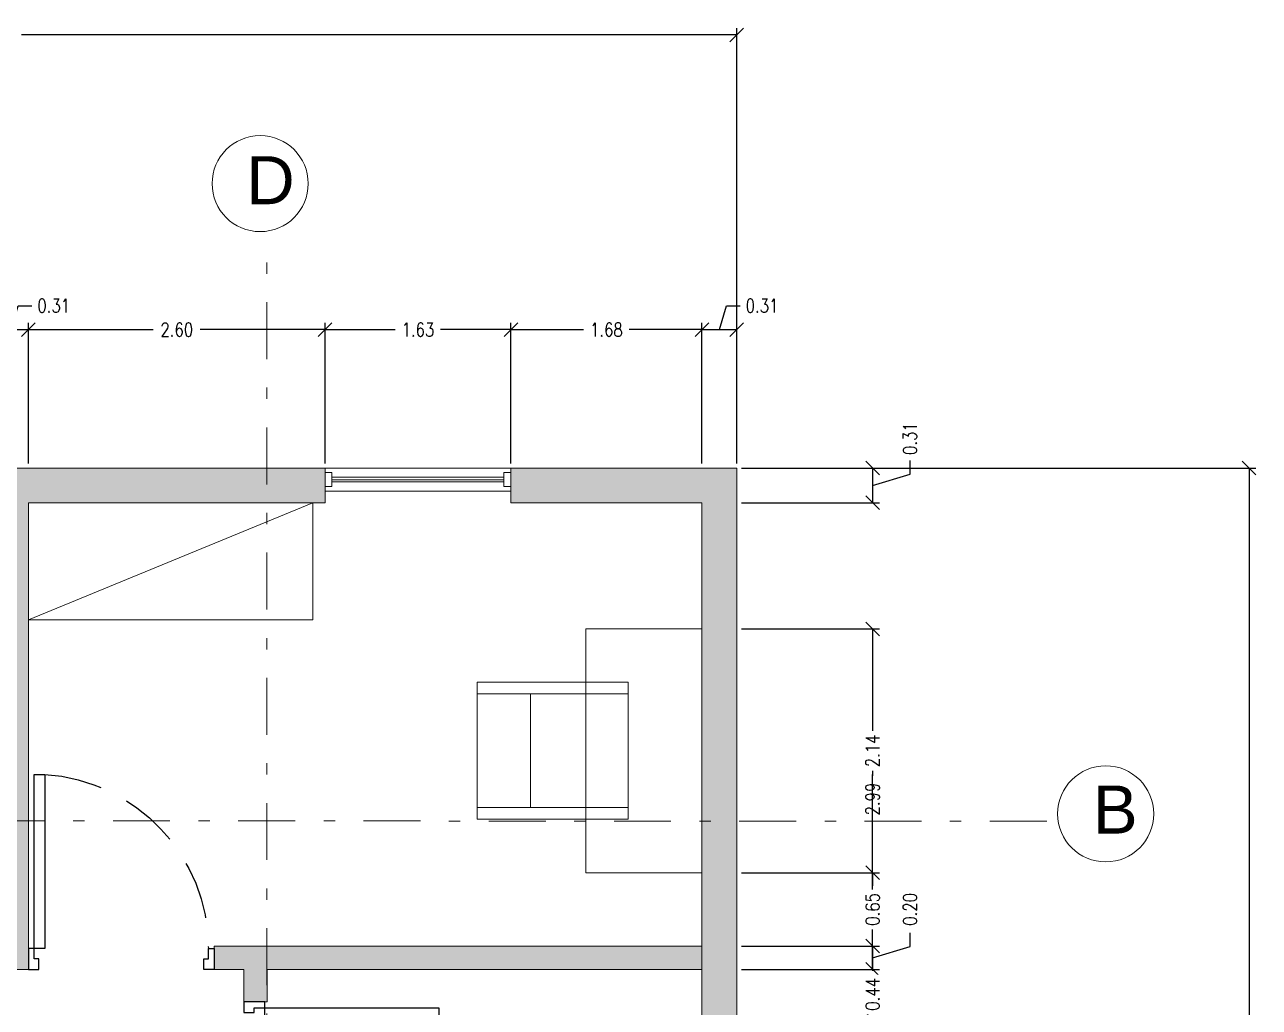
# Model space of a CAD drawing. Header units: inches. Extents: x 2.9 to 69.3, y 3.4 to 29.2.
# Drawn here: x 58.46 to 69.3, y 18.12 to 26.76 of the extents above; entities that cross this region are included whole.
import ezdxf

# ---------------------------------------------------------------- set-up
doc = ezdxf.new("R2010")
doc.units = ezdxf.units.IN
doc.header["$MEASUREMENT"] = 0
doc.linetypes.add('DASHDOT', pattern=[1, 0.5, -0.25, 0, -0.25])
doc.linetypes.add('HIDDEN', pattern=[0.375, 0.25, -0.125])
doc.layers.get('DEFPOINTS').update_dxf_attribs({"color": 210})
doc.layers.add('A-ANNO-SCRN', color=30, linetype='Continuous')
for name, color, linetype, lineweight in [('A-DOOR-FULL', 4, 'Continuous', 25), ('A-FLOR-LEVL', 7, 'Continuous', 35), ('A-GLAZ-FULL', 4, 'Continuous', 25), ('A-WALL-FULL-EXTR', 7, 'Continuous', 35)]:
    doc.layers.add(name, color=color, linetype=linetype, lineweight=lineweight)
doc.styles.add('E-ROMANS', font='romans.shx', dxfattribs={"width": 0.8})
doc.styles.get("Standard").update_dxf_attribs({"font": 'Arial.ttf'})
doc.dimstyles.new('E-0100_ARW_18', dxfattribs={"dimscale": 0.001, "dimtxt": 180, "dimasz": 180, "dimexe": 90, "dimexo": 60, "dimgap": 90, "dimtad": 0, "dimzin": 0, "dimdsep": 46, "dimtxsty": 'E-ROMANS', "dimblk": 'OPEN90', "dimcen": 90, "dimclrd": 256, "dimclre": 256, "dimclrt": 256, "dimadec": 0, "dimazin": 0, "dimtfac": 1, "dimtmove": 1, "dimatfit": 3, "dimldrblk": 'OPEN90', "dimfxl": 1, "dimtfill": 1, "dimtolj": 1, "dimtzin": 0, "dimarcsym": 0})

# ---------------------------------------------------------------- blocks, each defined once
blk = doc.blocks.new('DOOR-75')
for points in [[(-0.07, 0.84), (-0.07, 0.09), (-0.025, 0.09), (-0.025, 0.84), (-0.07, 0.84)], [(-0.775, 0.09), (-0.8, 0.09), (-0.8, 0), (-0.755, 0), (-0.755, 0.045), (-0.775, 0.045), (-0.775, 0.09)], [(-0.025, 0.09), (0, 0.09), (0, 0), (-0.045, 0), (-0.045, 0.045), (-0.025, 0.045), (-0.025, 0.09)]]:
    blk.add_lwpolyline(points)
at = {"linetype": 'HIDDEN'}
blk.add_arc((-0.0225, 0.089), 0.7525, 93.6181, 179.9249, dxfattribs=at)
blk = doc.blocks.new('_Oblique')
at = {"color": 0, "linetype": 'ByBlock', "lineweight": -2}
blk.add_line((-0.5, -0.5), (0.5, 0.5), dxfattribs=at)
blk = doc.blocks.new('*D147')
at = {"lineweight": -2, "transparency": 16777216}
for p, q in [((51.66, 22.901), (51.66, 26.726)), ((64.713, 22.901), (64.713, 26.726))]:
    blk.add_line(p, q, dxfattribs=at)
at = {"transparency": 16777216}
for p, q in [((51.66, 26.666), (57.941, 26.666)), ((64.713, 26.666), (58.431, 26.666))]:
    blk.add_line(p, q, dxfattribs=at)
at = {"layer": 'DEFPOINTS', "color": 0, "transparency": 16777216}
for p in [(64.713, 26.666), (51.66, 22.861), (64.713, 22.861)]:
    blk.add_point(p, dxfattribs=at)
at = {"transparency": 16777216, "xscale": 0.12, "yscale": 0.12, "zscale": 0.12, "rotation": 180}
blk.add_blockref('_Oblique', (51.66, 26.666), dxfattribs=at)
at = {"transparency": 16777216, "xscale": 0.12, "yscale": 0.12, "zscale": 0.12}
blk.add_blockref('_Oblique', (64.713, 26.666), dxfattribs=at)
at = {"lineweight": 5, "transparency": 16777216, "insert": (58.186, 26.666), "char_height": 0.12, "attachment_point": 5, "style": 'E-ROMANS', "bg_fill": 3, "box_fill_scale": 1.25, "bg_fill_color": 256, "bg_fill_true_color": 13158600, "bg_fill_transparency": 0}
blk.add_mtext('\\A1;13.05', dxfattribs=at)
blk = doc.blocks.new('_Open90')
at = {"color": 0, "linetype": 'ByBlock', "lineweight": -2}
for p, q in [((0, 0), (-1, 0)), ((-0.5, 0.5), (0, 0)), ((0, 0), (-0.5, -0.5))]:
    blk.add_line(p, q, dxfattribs=at)
blk = doc.blocks.new('*D152')
at = {"transparency": 16777216}
for p, q in [((58.339, 24.077), (58.402, 24.287)), ((58.402, 24.287), (58.522, 24.287)), ((58.186, 24.077), (58.492, 24.077))]:
    blk.add_line(p, q, dxfattribs=at)
at = {"lineweight": -2, "transparency": 16777216}
for p, q in [((58.186, 22.901), (58.186, 24.137)), ((58.492, 22.901), (58.492, 24.137))]:
    blk.add_line(p, q, dxfattribs=at)
at = {"layer": 'DEFPOINTS', "color": 0, "transparency": 16777216}
for p in [(58.492, 24.077), (58.186, 22.861), (58.492, 22.861)]:
    blk.add_point(p, dxfattribs=at)
at = {"transparency": 16777216, "xscale": 0.12, "yscale": 0.12, "zscale": 0.12, "rotation": 180}
blk.add_blockref('_Oblique', (58.186, 24.077), dxfattribs=at)
at = {"transparency": 16777216, "xscale": 0.12, "yscale": 0.12, "zscale": 0.12}
blk.add_blockref('_Oblique', (58.492, 24.077), dxfattribs=at)
at = {"transparency": 16777216, "insert": (58.715, 24.287), "char_height": 0.12, "attachment_point": 5, "style": 'E-ROMANS', "bg_fill": 3, "box_fill_scale": 1.25, "bg_fill_color": 256, "bg_fill_true_color": 13158600, "bg_fill_transparency": 0}
blk.add_mtext('\\A1;0.31', dxfattribs=at)
blk = doc.blocks.new('*D153')
at = {"lineweight": -2, "transparency": 16777216}
for p, q in [((58.492, 22.901), (58.492, 24.137)), ((61.097, 22.901), (61.097, 24.137))]:
    blk.add_line(p, q, dxfattribs=at)
at = {"transparency": 16777216}
for p, q in [((58.492, 24.077), (59.588, 24.077)), ((61.097, 24.077), (60.001, 24.077))]:
    blk.add_line(p, q, dxfattribs=at)
at = {"layer": 'DEFPOINTS', "color": 0, "transparency": 16777216}
for p in [(61.097, 24.077), (58.492, 22.861), (61.097, 22.861)]:
    blk.add_point(p, dxfattribs=at)
at = {"transparency": 16777216, "xscale": 0.12, "yscale": 0.12, "zscale": 0.12, "rotation": 180}
blk.add_blockref('_Oblique', (58.492, 24.077), dxfattribs=at)
at = {"transparency": 16777216, "xscale": 0.12, "yscale": 0.12, "zscale": 0.12}
blk.add_blockref('_Oblique', (61.097, 24.077), dxfattribs=at)
at = {"transparency": 16777216, "insert": (59.795, 24.077), "char_height": 0.12, "attachment_point": 5, "style": 'E-ROMANS', "bg_fill": 3, "box_fill_scale": 1.25, "bg_fill_color": 256, "bg_fill_true_color": 13158600, "bg_fill_transparency": 0}
blk.add_mtext('\\A1;2.60', dxfattribs=at)
blk = doc.blocks.new('*D154')
at = {"lineweight": -2, "transparency": 16777216}
for p, q in [((61.097, 22.901), (61.097, 24.137)), ((62.729, 22.901), (62.729, 24.137))]:
    blk.add_line(p, q, dxfattribs=at)
at = {"transparency": 16777216}
for p, q in [((61.097, 24.077), (61.714, 24.077)), ((62.729, 24.077), (62.112, 24.077))]:
    blk.add_line(p, q, dxfattribs=at)
at = {"layer": 'DEFPOINTS', "color": 0, "transparency": 16777216}
for p in [(62.729, 24.077), (61.097, 22.861), (62.729, 22.861)]:
    blk.add_point(p, dxfattribs=at)
at = {"transparency": 16777216, "xscale": 0.12, "yscale": 0.12, "zscale": 0.12, "rotation": 180}
blk.add_blockref('_Oblique', (61.097, 24.077), dxfattribs=at)
at = {"transparency": 16777216, "xscale": 0.12, "yscale": 0.12, "zscale": 0.12}
blk.add_blockref('_Oblique', (62.729, 24.077), dxfattribs=at)
at = {"transparency": 16777216, "insert": (61.913, 24.077), "char_height": 0.12, "attachment_point": 5, "style": 'E-ROMANS', "bg_fill": 3, "box_fill_scale": 1.25, "bg_fill_color": 256, "bg_fill_true_color": 13158600, "bg_fill_transparency": 0}
blk.add_mtext('\\A1;1.63', dxfattribs=at)
blk = doc.blocks.new('*D155')
at = {"lineweight": -2, "transparency": 16777216}
for p, q in [((62.729, 22.901), (62.729, 24.137)), ((64.407, 22.901), (64.407, 24.137))]:
    blk.add_line(p, q, dxfattribs=at)
at = {"transparency": 16777216}
for p, q in [((62.729, 24.077), (63.368, 24.077)), ((64.407, 24.077), (63.767, 24.077))]:
    blk.add_line(p, q, dxfattribs=at)
at = {"layer": 'DEFPOINTS', "color": 0, "transparency": 16777216}
for p in [(64.407, 24.077), (62.729, 22.861), (64.407, 22.861)]:
    blk.add_point(p, dxfattribs=at)
at = {"transparency": 16777216, "xscale": 0.12, "yscale": 0.12, "zscale": 0.12, "rotation": 180}
blk.add_blockref('_Oblique', (62.729, 24.077), dxfattribs=at)
at = {"transparency": 16777216, "xscale": 0.12, "yscale": 0.12, "zscale": 0.12}
blk.add_blockref('_Oblique', (64.407, 24.077), dxfattribs=at)
at = {"transparency": 16777216, "insert": (63.568, 24.077), "char_height": 0.12, "attachment_point": 5, "style": 'E-ROMANS', "bg_fill": 3, "box_fill_scale": 1.25, "bg_fill_color": 256, "bg_fill_true_color": 13158600, "bg_fill_transparency": 0}
blk.add_mtext('\\A1;1.68', dxfattribs=at)
blk = doc.blocks.new('*D156')
at = {"transparency": 16777216}
for p, q in [((64.56, 24.077), (64.623, 24.287)), ((64.623, 24.287), (64.743, 24.287)), ((64.407, 24.077), (64.713, 24.077))]:
    blk.add_line(p, q, dxfattribs=at)
at = {"lineweight": -2, "transparency": 16777216}
for p, q in [((64.407, 22.901), (64.407, 24.137)), ((64.713, 22.901), (64.713, 24.137))]:
    blk.add_line(p, q, dxfattribs=at)
at = {"layer": 'DEFPOINTS', "color": 0, "transparency": 16777216}
for p in [(64.713, 24.077), (64.407, 22.861), (64.713, 22.861)]:
    blk.add_point(p, dxfattribs=at)
at = {"transparency": 16777216, "xscale": 0.12, "yscale": 0.12, "zscale": 0.12, "rotation": 180}
blk.add_blockref('_Oblique', (64.407, 24.077), dxfattribs=at)
at = {"transparency": 16777216, "xscale": 0.12, "yscale": 0.12, "zscale": 0.12}
blk.add_blockref('_Oblique', (64.713, 24.077), dxfattribs=at)
at = {"transparency": 16777216, "insert": (64.935, 24.287), "char_height": 0.12, "attachment_point": 5, "style": 'E-ROMANS', "bg_fill": 3, "box_fill_scale": 1.25, "bg_fill_color": 256, "bg_fill_true_color": 13158600, "bg_fill_transparency": 0}
blk.add_mtext('\\A1;0.31', dxfattribs=at)
blk = doc.blocks.new('*D157')
at = {"lineweight": -2, "transparency": 16777216}
for p, q in [((64.753, 22.861), (69.272, 22.861)), ((64.753, 10.625), (69.272, 10.625))]:
    blk.add_line(p, q, dxfattribs=at)
at = {"transparency": 16777216}
for p, q in [((69.212, 22.861), (69.212, 16.99)), ((69.212, 10.625), (69.212, 16.496))]:
    blk.add_line(p, q, dxfattribs=at)
at = {"layer": 'DEFPOINTS', "color": 0, "transparency": 16777216}
for p in [(64.713, 22.861), (64.713, 10.625), (69.212, 10.625)]:
    blk.add_point(p, dxfattribs=at)
at = {"transparency": 16777216, "xscale": 0.12, "yscale": 0.12, "zscale": 0.12}
for p, rotation in [((69.212, 22.861), 90), ((69.212, 10.625), 270)]:
    blk.add_blockref('_Oblique', p, dxfattribs=dict(at, rotation=rotation))
at = {"transparency": 16777216, "insert": (69.212, 16.743), "char_height": 0.12, "attachment_point": 5, "rotation": 90, "style": 'E-ROMANS', "bg_fill": 3, "box_fill_scale": 1.25, "bg_fill_color": 256, "bg_fill_true_color": 13158600, "bg_fill_transparency": 0}
blk.add_mtext('\\A1;12.24', dxfattribs=at)
blk = doc.blocks.new('*D158')
at = {"transparency": 16777216}
for p, q in [((66.235, 22.808), (66.235, 22.928)), ((65.905, 22.861), (65.905, 22.556)), ((65.905, 22.709), (66.235, 22.808))]:
    blk.add_line(p, q, dxfattribs=at)
at = {"lineweight": -2, "transparency": 16777216}
for p, q in [((64.753, 22.861), (65.965, 22.861)), ((64.753, 22.556), (65.965, 22.556))]:
    blk.add_line(p, q, dxfattribs=at)
at = {"layer": 'DEFPOINTS', "color": 0, "transparency": 16777216}
for p in [(64.713, 22.861), (64.713, 22.556), (65.905, 22.556)]:
    blk.add_point(p, dxfattribs=at)
at = {"transparency": 16777216, "xscale": 0.12, "yscale": 0.12, "zscale": 0.12}
for p, rotation in [((65.905, 22.861), 90), ((65.905, 22.556), 270)]:
    blk.add_blockref('_Oblique', p, dxfattribs=dict(at, rotation=rotation))
at = {"transparency": 16777216, "insert": (66.235, 23.12), "char_height": 0.12, "attachment_point": 5, "rotation": 90, "style": 'E-ROMANS', "bg_fill": 3, "box_fill_scale": 1.25, "bg_fill_color": 256, "bg_fill_true_color": 13158600, "bg_fill_transparency": 0}
blk.add_mtext('\\A1;0.31', dxfattribs=at)
blk = doc.blocks.new('*D159')
at = {"lineweight": -2, "transparency": 16777216}
for p, q in [((64.753, 21.448), (65.965, 21.448)), ((64.753, 18.457), (65.965, 18.457))]:
    blk.add_line(p, q, dxfattribs=at)
at = {"transparency": 16777216}
for p, q in [((65.905, 21.448), (65.905, 20.157)), ((65.905, 18.457), (65.905, 19.749))]:
    blk.add_line(p, q, dxfattribs=at)
at = {"layer": 'DEFPOINTS', "color": 0, "transparency": 16777216}
for p in [(64.713, 21.448), (65.905, 21.448), (64.713, 18.457)]:
    blk.add_point(p, dxfattribs=at)
at = {"transparency": 16777216, "xscale": 0.12, "yscale": 0.12, "zscale": 0.12}
for p, rotation in [((65.905, 21.448), 90), ((65.905, 18.457), 270)]:
    blk.add_blockref('_Oblique', p, dxfattribs=dict(at, rotation=rotation))
at = {"transparency": 16777216, "insert": (65.905, 19.953), "char_height": 0.12, "attachment_point": 5, "rotation": 90, "style": 'E-ROMANS', "bg_fill": 3, "box_fill_scale": 1.25, "bg_fill_color": 256, "bg_fill_true_color": 13158600, "bg_fill_transparency": 0}
blk.add_mtext('\\A1;2.99', dxfattribs=at)
blk = doc.blocks.new('*D160')
at = {"lineweight": -2, "transparency": 16777216}
for p, q in [((64.753, 21.448), (65.965, 21.448)), ((64.753, 19.306), (65.965, 19.306))]:
    blk.add_line(p, q, dxfattribs=at)
at = {"transparency": 16777216}
for p, q in [((65.905, 21.448), (65.905, 20.586)), ((65.905, 19.306), (65.905, 20.169))]:
    blk.add_line(p, q, dxfattribs=at)
at = {"layer": 'DEFPOINTS', "color": 0, "transparency": 16777216}
for p in [(64.713, 21.448), (64.713, 19.306), (65.905, 19.306)]:
    blk.add_point(p, dxfattribs=at)
at = {"transparency": 16777216, "xscale": 0.12, "yscale": 0.12, "zscale": 0.12}
for p, rotation in [((65.905, 21.448), 90), ((65.905, 19.306), 270)]:
    blk.add_blockref('_Oblique', p, dxfattribs=dict(at, rotation=rotation))
at = {"transparency": 16777216, "insert": (65.905, 20.377), "char_height": 0.12, "attachment_point": 5, "rotation": 90, "style": 'E-ROMANS', "bg_fill": 3, "box_fill_scale": 1.25, "bg_fill_color": 256, "bg_fill_true_color": 13158600, "bg_fill_transparency": 0}
blk.add_mtext('\\A1;2.14', dxfattribs=at)
blk = doc.blocks.new('*D161')
at = {"lineweight": -2, "transparency": 16777216}
for p, q in [((64.753, 19.306), (65.965, 19.306)), ((64.753, 18.661), (65.965, 18.661))]:
    blk.add_line(p, q, dxfattribs=at)
at = {"transparency": 16777216}
for p, q in [((65.905, 19.306), (65.905, 19.19)), ((65.905, 18.661), (65.905, 18.778))]:
    blk.add_line(p, q, dxfattribs=at)
at = {"layer": 'DEFPOINTS', "color": 0, "transparency": 16777216}
for p in [(64.713, 19.306), (64.713, 18.661), (65.905, 18.661)]:
    blk.add_point(p, dxfattribs=at)
at = {"transparency": 16777216, "xscale": 0.12, "yscale": 0.12, "zscale": 0.12}
for p, rotation in [((65.905, 19.306), 90), ((65.905, 18.661), 270)]:
    blk.add_blockref('_Oblique', p, dxfattribs=dict(at, rotation=rotation))
at = {"transparency": 16777216, "insert": (65.905, 18.984), "char_height": 0.12, "attachment_point": 5, "rotation": 90, "style": 'E-ROMANS', "bg_fill": 3, "box_fill_scale": 1.25, "bg_fill_color": 256, "bg_fill_true_color": 13158600, "bg_fill_transparency": 0}
blk.add_mtext('\\A1;0.65', dxfattribs=at)
blk = doc.blocks.new('*D162')
at = {"transparency": 16777216}
for p, q in [((66.235, 18.658), (66.235, 18.778)), ((65.905, 18.661), (65.905, 18.457)), ((65.905, 18.559), (66.235, 18.658))]:
    blk.add_line(p, q, dxfattribs=at)
at = {"lineweight": -2, "transparency": 16777216}
for p, q in [((64.753, 18.661), (65.965, 18.661)), ((64.753, 18.457), (65.965, 18.457))]:
    blk.add_line(p, q, dxfattribs=at)
at = {"layer": 'DEFPOINTS', "color": 0, "transparency": 16777216}
for p in [(64.713, 18.661), (64.713, 18.457), (65.905, 18.457)]:
    blk.add_point(p, dxfattribs=at)
at = {"transparency": 16777216, "xscale": 0.12, "yscale": 0.12, "zscale": 0.12}
for p, rotation in [((65.905, 18.661), 90), ((65.905, 18.457), 270)]:
    blk.add_blockref('_Oblique', p, dxfattribs=dict(at, rotation=rotation))
at = {"transparency": 16777216, "insert": (66.235, 18.984), "char_height": 0.12, "attachment_point": 5, "rotation": 90, "style": 'E-ROMANS', "bg_fill": 3, "box_fill_scale": 1.25, "bg_fill_color": 256, "bg_fill_true_color": 13158600, "bg_fill_transparency": 0}
blk.add_mtext('\\A1;0.20', dxfattribs=at)
blk = doc.blocks.new('*D163')
at = {"transparency": 16777216}
for p, q in [((65.905, 18.457), (65.905, 18.577)), ((65.905, 18.457), (65.905, 18.445)), ((65.905, 18.016), (65.905, 18.028)), ((65.905, 18.016), (65.905, 17.896))]:
    blk.add_line(p, q, dxfattribs=at)
at = {"lineweight": -2, "transparency": 16777216}
for p, q in [((64.753, 18.457), (65.965, 18.457)), ((64.753, 18.016), (65.965, 18.016))]:
    blk.add_line(p, q, dxfattribs=at)
at = {"layer": 'DEFPOINTS', "color": 0, "transparency": 16777216}
for p in [(64.713, 18.457), (64.713, 18.016)]:
    blk.add_point(p, dxfattribs=at)
at = {"transparency": 16777216, "xscale": 0.12, "yscale": 0.12, "zscale": 0.12}
for p, rotation in [((65.905, 18.457), 270), ((65.905, 18.016), 90)]:
    blk.add_blockref('_Oblique', p, dxfattribs=dict(at, rotation=rotation))
at = {"transparency": 16777216, "insert": (65.905, 18.237), "char_height": 0.12, "attachment_point": 5, "rotation": 90, "style": 'E-ROMANS', "bg_fill": 3, "box_fill_scale": 1.25, "bg_fill_color": 256, "bg_fill_true_color": 13158600, "bg_fill_transparency": 0}
blk.add_mtext('\\A1;0.44', dxfattribs=at)
at = {"layer": 'DEFPOINTS', "color": 0, "transparency": 16777216}
blk.add_point((65.905, 18.016), dxfattribs=at)

msp = doc.modelspace()

# ---------------------------------------------------------------- hatches: boundary and pattern name
at = {"layer": 'A-ANNO-SCRN'}
h = msp.add_hatch(color=256, dxfattribs=at)
h.dxf.hatch_style = 1
h.set_gradient(color1=(51, 51, 51), color2=(51, 51, 51), tint=1)
h.paths.add_polyline_path([(51.925, 22.25, -1), (51.701, 22.25), (51.692, 19.761), (51.966, 19.761)], flags=16)
h.paths.add_polyline_path([(54.923, 22.861), (51.66, 22.861), (51.66, 19.761), (51.966, 19.761), (51.966, 22.556), (54.923, 22.556)])
h.paths.add_polyline_path([(51.925, 22.25, -1), (51.701, 22.25, -1)], flags=16)
h.paths.add_polyline_path([(57.937, 22.861), (56.555, 22.861), (56.555, 22.556), (57.937, 22.556)])
h.paths.add_polyline_path([(60.585, 22.861), (58.492, 22.861), (58.186, 22.861), (57.937, 22.861), (57.937, 22.556), (58.186, 22.556), (58.186, 19.76), (58.492, 19.76), (58.492, 22.556), (60.585, 22.556)])
h.paths.add_polyline_path([(58.492, 19.76), (58.186, 19.76), (58.186, 18.457), (58.492, 18.457), (58.492, 18.641)])
h.paths.add_polyline_path([(61.097, 22.861), (60.585, 22.861), (60.585, 22.556), (61.097, 22.556)])
h.paths.add_polyline_path([(64.713, 22.861), (62.729, 22.861), (62.729, 22.556), (64.407, 22.556), (64.407, 19.76), (64.713, 19.76)])
h.paths.add_polyline_path([(64.713, 19.76), (64.407, 19.76), (64.407, 19.306), (64.407, 16.131), (64.407, 15.512), (64.407, 15.387), (64.713, 15.388)])
h.paths.add_polyline_path([(64.407, 18.661), (60.585, 18.661), (60.585, 18.457), (64.407, 18.457)])
h.paths.add_polyline_path([(60.585, 18.661), (60.124, 18.661), (60.124, 18.641), (60.124, 18.457), (60.384, 18.457), (60.384, 18.171), (60.585, 18.171)])
h.paths.add_polyline_path([(64.713, 15.388), (64.407, 15.387), (64.407, 15.171), (64.407, 10.931), (62.729, 10.931), (62.729, 10.625), (64.713, 10.625)])
h.paths.add_polyline_path([(61.097, 10.931), (60.585, 10.931), (60.585, 10.625), (61.097, 10.625)])
h.paths.add_polyline_path([(60.585, 10.931), (58.492, 10.931), (58.492, 11.987), (58.492, 15.357), (58.186, 15.355), (58.186, 13.618), (58.186, 10.931), (57.937, 10.931), (57.937, 10.625), (60.585, 10.625)])
h.paths.add_polyline_path([(58.492, 16.131), (58.492, 16.338), (60.585, 16.338), (60.585, 16.539), (60.568, 16.539), (60.568, 16.539), (60.384, 16.539), (58.186, 16.539), (58.186, 16.335), (58.186, 16.152), (58.186, 16.131), (58.186, 15.355), (58.492, 15.357)])
h.paths.add_polyline_path([(57.937, 10.931), (56.555, 10.931), (56.555, 10.625), (57.937, 10.625)])
h.paths.add_polyline_path([(54.923, 10.931), (51.966, 10.931), (51.966, 11.712), (51.963, 11.712), (51.963, 15.303), (51.963, 15.323), (51.66, 15.322), (51.66, 10.625), (54.923, 10.625)])
h.paths.add_polyline_path([(51.966, 16.131), (56.555, 16.131), (56.555, 16.335), (51.966, 16.335), (51.966, 19.394), (51.966, 19.761), (51.66, 19.761), (51.66, 15.322), (51.966, 15.323)])
h.paths.add_polyline_path([(56.555, 19.374), (56.555, 19.394), (51.966, 19.394), (51.966, 19.19), (56.555, 19.19)], flags=17)

# ---------------------------------------------------------------- linework, layer by layer
at = {"color": 2, "linetype": 'DASHDOT', "lineweight": 5}
for p, q in [((60.585, 8.418), (60.585, 24.675)), ((67.435, 19.76), (49.173, 19.761))]:
    msp.add_line(p, q, dxfattribs=at)
at = {"color": 0, "lineweight": 5}
for p, q in [((61.097, 22.556), (61.097, 22.861)), ((62.729, 22.861), (62.729, 22.556)), ((58.492, 21.529), (60.99, 22.556)), ((63.387, 21.448), (63.387, 19.306)), ((64.407, 21.448), (63.387, 21.448)), ((64.407, 21.448), (64.407, 19.306)), ((63.759, 20.979), (62.433, 20.979)), ((62.433, 20.979), (62.433, 19.776)), ((63.759, 19.776), (63.759, 20.979)), ((63.759, 20.979), (63.759, 20.877)), ((63.759, 20.877), (62.433, 20.877)), ((63.759, 20.877), (62.902, 20.877)), ((62.902, 20.877), (62.902, 19.878)), ((63.759, 19.878), (62.433, 19.878)), ((63.759, 19.776), (63.759, 19.878)), ((62.433, 19.776), (63.759, 19.776)), ((63.387, 19.306), (64.407, 19.306)), ((60.124, 18.661), (64.407, 18.661)), ((60.124, 18.661), (60.124, 18.641)), ((58.186, 18.457), (58.492, 18.457)), ((60.384, 18.457), (60.124, 18.457)), ((60.588, 18.457), (64.407, 18.457)), ((60.384, 18.171), (60.588, 18.171))]:
    msp.add_line(p, q, dxfattribs=at)
for points in [[(58.492, 22.556), (61.097, 22.556)], [(58.492, 22.556), (58.492, 21.529), (60.99, 21.529), (60.99, 22.556)], [(62.729, 22.556), (64.407, 22.556), (64.407, 16.131)], [(60.384, 18.171), (60.384, 18.457)], [(60.588, 18.171), (60.588, 18.457)]]:
    msp.add_lwpolyline(points, dxfattribs=at)
at = {"color": 2, "lineweight": 5}
for centre in [(60.527, 25.36), (67.953, 19.823)]:
    msp.add_circle(centre, 0.422, dxfattribs=at)
at = {"layer": 'A-FLOR-LEVL', "color": 0, "lineweight": 5}
for p, q in [((58.492, 22.861), (64.713, 22.861)), ((62.729, 22.658), (61.097, 22.658))]:
    msp.add_line(p, q, dxfattribs=at)
at = {"layer": 'A-GLAZ-FULL', "color": 0, "lineweight": 5}
for p, q in [((61.097, 22.821), (61.158, 22.821)), ((61.158, 22.78), (62.668, 22.78)), ((62.668, 22.821), (62.729, 22.821)), ((61.097, 22.698), (61.158, 22.698)), ((61.158, 22.759), (62.668, 22.759)), ((61.158, 22.739), (62.668, 22.739)), ((62.668, 22.698), (62.729, 22.698))]:
    msp.add_line(p, q, dxfattribs=at)
at = {"layer": 'A-GLAZ-FULL', "color": 0, "lineweight": 5, "ltscale": 0.001}
for p, q in [((61.158, 22.821), (61.158, 22.698)), ((62.668, 22.821), (62.668, 22.698))]:
    msp.add_line(p, q, dxfattribs=at)
at = {"layer": 'A-WALL-FULL-EXTR', "color": 0, "lineweight": 5}
for p, q in [((58.186, 22.861), (58.492, 22.861)), ((64.713, 10.625), (64.713, 22.861)), ((58.492, 18.641), (58.492, 22.556))]:
    msp.add_line(p, q, dxfattribs=at)

# ---------------------------------------------------------------- block references
at = {"layer": 'A-DOOR-FULL', "color": 0, "lineweight": 5, "xscale": -2.039465965139472, "yscale": 2.039465965139472, "zscale": 2.039465965139472}
msp.add_blockref('DOOR-75', (58.492, 18.457), dxfattribs=at)
at = {"layer": 'A-DOOR-FULL', "color": 0, "lineweight": 5, "xscale": -2.039465965139472, "yscale": 2.039465965139472, "zscale": 2.039465965139472, "rotation": 270}
msp.add_blockref('DOOR-75', (60.384, 18.171), dxfattribs=at)

# ---------------------------------------------------------------- texts
at = {"color": 2, "lineweight": 5, "char_height": 0.422, "attachment_point": 1}
for s, insert in [('D', (60.405, 25.601)), ('B', (67.841, 20.072))]:
    msp.add_mtext_dynamic_manual_height_columns(s, width=2.13344, gutter_width=1, heights=[0], dxfattribs=dict(at, insert=insert))

# ---------------------------------------------------------------- next in the draw order: dimensions: what is measured, and where the dimension line sits
at = {"lineweight": 5}
dim = msp.add_aligned_dim(p1=(51.66, 22.861), p2=(64.713, 22.861), distance=3.805, dimstyle='E-0100_ARW_18', override={"dimtxt": 120, "dimasz": 120, "dimexe": 60, "dimexo": 40, "dimgap": 60, "dimblk": 'Oblique', "dimcen": 60, "dimlwd": 65535}, dxfattribs=at)
dim.commit()
dim.dimension.update_dxf_attribs({"geometry": '*D147', "text_midpoint": (58.186, 26.666)})

# ---------------------------------------------------------------- next in the draw order: dimensions: what is measured, and where the dimension line sits
dim = msp.add_linear_dim(base=(58.492, 24.077), p1=(58.186, 22.861), p2=(58.492, 22.861), dimstyle='E-0100_ARW_18', override={"dimtxt": 120, "dimasz": 120, "dimexe": 60, "dimexo": 40, "dimgap": 60, "dimblk": 'Oblique', "dimcen": 60, "dimlwd": 65535})
dim.commit()
dim.dimension.update_dxf_attribs({"geometry": '*D152', "text_midpoint": (58.582, 24.287)})

# ---------------------------------------------------------------- next in the draw order: dimensions: what is measured, and where the dimension line sits
dim = msp.add_linear_dim(base=(61.097216, 24.076899), p1=(58.492225, 22.861463), p2=(61.097216, 22.861463), dimstyle='E-0100_ARW_18', override={"dimtxt": 120, "dimasz": 120, "dimexe": 60, "dimexo": 40, "dimgap": 60, "dimblk": 'Oblique', "dimcen": 60, "dimlwd": 65535})
dim.commit()
dim.dimension.update_dxf_attribs({"geometry": '*D153', "text_midpoint": (59.79472, 24.076899)})

# ---------------------------------------------------------------- next in the draw order: dimensions: what is measured, and where the dimension line sits
dim = msp.add_linear_dim(base=(62.729, 24.077), p1=(61.097, 22.861), p2=(62.729, 22.861), dimstyle='E-0100_ARW_18', override={"dimtxt": 120, "dimasz": 120, "dimexe": 60, "dimexo": 40, "dimgap": 60, "dimblk": 'Oblique', "dimcen": 60, "dimlwd": 65535})
dim.commit()
dim.dimension.update_dxf_attribs({"geometry": '*D154', "text_midpoint": (61.913, 24.077)})

# ---------------------------------------------------------------- next in the draw order: dimensions: what is measured, and where the dimension line sits
dim = msp.add_linear_dim(base=(64.407, 24.077), p1=(62.729, 22.861), p2=(64.407, 22.861), dimstyle='E-0100_ARW_18', override={"dimtxt": 120, "dimasz": 120, "dimexe": 60, "dimexo": 40, "dimgap": 60, "dimblk": 'Oblique', "dimcen": 60, "dimlwd": 65535})
dim.commit()
dim.dimension.update_dxf_attribs({"geometry": '*D155', "text_midpoint": (63.568, 24.077)})

# ---------------------------------------------------------------- next in the draw order: dimensions: what is measured, and where the dimension line sits
dim = msp.add_linear_dim(base=(64.713, 24.077), p1=(64.407, 22.861), p2=(64.713, 22.861), dimstyle='E-0100_ARW_18', override={"dimtxt": 120, "dimasz": 120, "dimexe": 60, "dimexo": 40, "dimgap": 60, "dimblk": 'Oblique', "dimcen": 60, "dimlwd": 65535})
dim.commit()
dim.dimension.update_dxf_attribs({"geometry": '*D156', "text_midpoint": (64.803, 24.287)})

# ---------------------------------------------------------------- next in the draw order: dimensions: what is measured, and where the dimension line sits
dim = msp.add_linear_dim(base=(69.212, 10.625), p1=(64.713, 22.861), p2=(64.713, 10.625), angle=90, dimstyle='E-0100_ARW_18', override={"dimtxt": 120, "dimasz": 120, "dimexe": 60, "dimexo": 40, "dimgap": 60, "dimblk": 'Oblique', "dimcen": 60, "dimlwd": 65535})
dim.commit()
dim.dimension.update_dxf_attribs({"geometry": '*D157', "text_midpoint": (69.212, 16.743)})

# ---------------------------------------------------------------- next in the draw order: dimensions: what is measured, and where the dimension line sits
for base, p1, p2, picture, middle in [((65.9051, 22.5555), (64.7126, 22.8615), (64.7126, 22.5555), '*D158', (66.2351, 22.9875)), ((65.905, 21.448), (64.713, 18.457), (64.713, 21.448), '*D159', (65.905, 19.953))]:
    dim = msp.add_linear_dim(base=base, p1=p1, p2=p2, angle=90, dimstyle='E-0100_ARW_18', override={"dimtxt": 120, "dimasz": 120, "dimexe": 60, "dimexo": 40, "dimgap": 60, "dimblk": 'Oblique', "dimcen": 60, "dimlwd": 65535})
    dim.commit()
    dim.dimension.update_dxf_attribs({"geometry": picture, "text_midpoint": middle})

# ---------------------------------------------------------------- next in the draw order: dimensions: what is measured, and where the dimension line sits
dim = msp.add_linear_dim(base=(65.905, 19.306), p1=(64.713, 21.448), p2=(64.713, 19.306), angle=90, dimstyle='E-0100_ARW_18', override={"dimtxt": 120, "dimasz": 120, "dimexe": 60, "dimexo": 40, "dimgap": 60, "dimblk": 'Oblique', "dimcen": 60, "dimlwd": 65535})
dim.commit()
dim.dimension.update_dxf_attribs({"geometry": '*D160', "text_midpoint": (65.905, 20.377)})

# ---------------------------------------------------------------- next in the draw order: dimensions: what is measured, and where the dimension line sits
dim = msp.add_linear_dim(base=(65.9051, 18.6611), p1=(64.7126, 19.3065), p2=(64.7126, 18.6611), angle=90, dimstyle='E-0100_ARW_18', override={"dimtxt": 120, "dimasz": 120, "dimexe": 60, "dimexo": 40, "dimgap": 60, "dimblk": 'Oblique', "dimcen": 60, "dimlwd": 65535})
dim.commit()
dim.dimension.update_dxf_attribs({"geometry": '*D161', "text_midpoint": (65.9051, 18.9838)})

# ---------------------------------------------------------------- next in the draw order: dimensions: what is measured, and where the dimension line sits
dim = msp.add_linear_dim(base=(65.905, 18.457), p1=(64.713, 18.661), p2=(64.713, 18.457), angle=90, dimstyle='E-0100_ARW_18', override={"dimtxt": 120, "dimasz": 120, "dimexe": 60, "dimexo": 40, "dimgap": 60, "dimblk": 'Oblique', "dimcen": 60, "dimlwd": 65535})
dim.commit()
dim.dimension.update_dxf_attribs({"geometry": '*D162', "text_midpoint": (66.235, 18.838)})

# ---------------------------------------------------------------- next in the draw order: dimensions: what is measured, and where the dimension line sits
dim = msp.add_linear_dim(base=(65.905, 18.016), p1=(64.713, 18.457), p2=(64.713, 18.016), angle=90, dimstyle='E-0100_ARW_18', override={"dimtxt": 120, "dimasz": 120, "dimexe": 60, "dimexo": 40, "dimgap": 60, "dimblk": 'Oblique', "dimcen": 60, "dimlwd": 65535})
dim.commit()
dim.dimension.update_dxf_attribs({"geometry": '*D163', "text_midpoint": (65.905, 18.237)})

doc.saveas('drawing.dxf')
